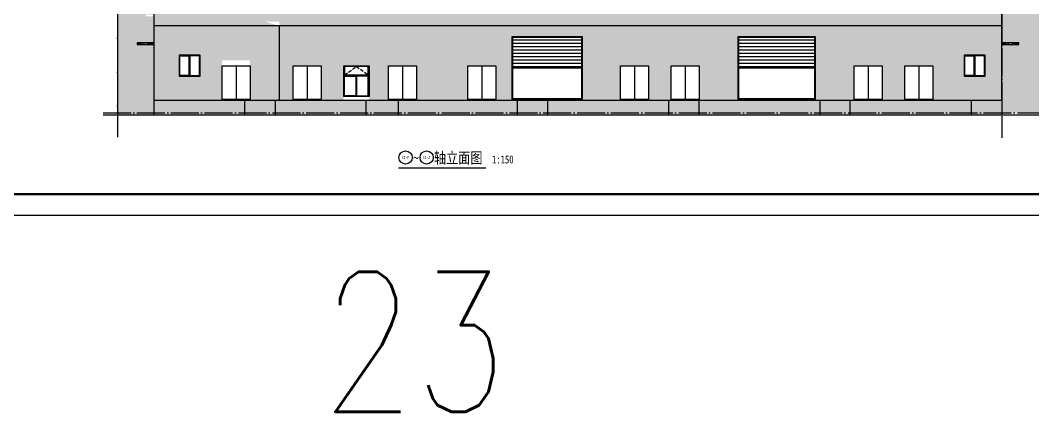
# Model space of a CAD drawing. Extents: x 6843040 to 15500510, y -6507076 to -4940511.
# Drawn here: x 7710092 to 7782451, y -5973361 to -5945404 of the extents above; entities that cross this region are included whole.
import ezdxf
from ezdxf.enums import TextEntityAlignment as Align

# ---------------------------------------------------------------- set-up
doc = ezdxf.new("R2010")
doc.units = 0
doc.header["$LTSCALE"] = 1000
doc.header["$MEASUREMENT"] = 0
doc.linetypes.add('DASH', pattern=[0.35, 0.25, -0.1])
doc.linetypes.add('DOTE', pattern=[2.42, 2, -0.2, 0.02, -0.2])
for name, color, linetype in [('DIM_SYMB', 3, 'Continuous'), ('DOTE', 8, 'DOTE'), ('E_LINE_1', 1, 'Continuous'), ('E_LINE_3', 7, 'Continuous'), ('E_LINE_4', 5, 'Continuous'), ('E_LINE_5', 8, 'Continuous'), ('PUB_HACTH', 8, 'Continuous'), ('PUB_TEXT', 7, 'Continuous'), ('PUB_TITLE', 4, 'Continuous'), ('WINDOW', 4, 'Continuous')]:
    doc.layers.add(name, color=color, linetype=linetype)
doc.styles.add('-宋体', font='', dxfattribs={"width": 0.8})
doc.styles.add('_HZTXT', font='SIMPLEX', dxfattribs={"width": 0.9, "bigfont": 'HZTXT'})
doc.styles.get('-宋体').set_extended_font_data('SimSun')

msp = doc.modelspace()

# ---------------------------------------------------------------- hatches: boundary and pattern name
at = {"layer": 'PUB_HACTH'}
h = msp.add_hatch(dxfattribs=at)
h.set_pattern_fill('玻璃1', color=256, scale=150, style=0)
h.set_pattern_definition([(45, (0, 60), (-734.82537, 734.82537), [336, -864]), (45, (144, 120), (-734.82537, 734.82537), [144, -1056]), (45, (0, 120), (-734.82537, 734.82537), [240, -960]), (45, (72, 60), (806.10173, -806.10173), [300, -900]), (45, (0, 0), (-734.82537, 734.82537), [480, -720]), (45, (0, 180), (-734.82537, 734.82537), [120, -1080])])
h.paths.add_polyline_path([(7756797.4, -5844417.4), (7746797.4, -5844417.4), (7746797.4, -5845617.4), (7750914.5, -5845617.4), (7750464.5, -5845167.4), (7751364.5, -5845167.4), (7750914.5, -5845617.4), (7756797.4, -5845617.4)])
h.paths.add_polyline_path([(7748662.4, -5845121.5), (7750445.6, -5845121.5), (7750445.6, -5844452.1), (7748662.4, -5844452.1)], flags=24)
h.paths.add_polyline_path([(7741787.4, -5841921.5), (7743570.6, -5841921.5), (7743570.6, -5841252.1), (7741787.4, -5841252.1)], flags=9)
h.paths.add_polyline_path([(7626376.8, -5893217.4), (7627744.8, -5893217.4), (7627744.8, -5892404.8), (7626376.8, -5892404.8)], flags=9)
h.paths.add_polyline_path([(7794758.6, -5953168.2), (7796785.4, -5953168.2), (7796785.4, -5952411.7), (7794758.6, -5952411.7)], flags=9)
h.paths.add_polyline_path([(7794428.9, -5952904.7), (7794741, -5952904.7), (7794741, -5952784.3), (7794428.9, -5952784.3)], flags=9)
h.paths.add_polyline_path([(7793781.9, -5952942), (7794205.2, -5952942), (7794205.2, -5952717), (7793781.9, -5952717)], flags=9)
h.paths.add_polyline_path([(7793400.5, -5952906.9), (7793713.2, -5952906.9), (7793713.2, -5952782.1), (7793400.5, -5952782.1)], flags=9)
h.paths.add_polyline_path([(7794381.1, -5952526.7), (7796407.9, -5952526.7), (7796407.9, -5951770.2), (7794381.1, -5951770.2)], flags=9)
h.paths.add_polyline_path([(7794051.1, -5952265.4), (7794363.8, -5952265.4), (7794363.8, -5952140.6), (7794051.1, -5952140.6)], flags=9)
h.paths.add_polyline_path([(7793404.4, -5952300.5), (7793827.7, -5952300.5), (7793827.7, -5952075.5), (7793404.4, -5952075.5)], flags=9)
h.paths.add_polyline_path([(7793023.3, -5952263.2), (7793335.4, -5952263.2), (7793335.4, -5952142.8), (7793023.3, -5952142.8)], flags=9)
h.paths.add_polyline_path([(7794381.1, -5951806.2), (7796407.9, -5951806.2), (7796407.9, -5951049.7), (7794381.1, -5951049.7)], flags=9)
h.paths.add_polyline_path([(7794052.8, -5951533.7), (7794362.1, -5951533.7), (7794362.1, -5951431.3), (7794052.8, -5951431.3)], flags=9)
h.paths.add_polyline_path([(7793404.4, -5951580), (7793827.7, -5951580), (7793827.7, -5951355), (7793404.4, -5951355)], flags=9)
h.paths.add_polyline_path([(7793022.3, -5951551.5), (7793336.4, -5951551.5), (7793336.4, -5951413.5), (7793022.3, -5951413.5)], flags=9)
h.paths.add_polyline_path([(7668844.1, -5955766.3), (7670741.3, -5955766.3), (7670741.3, -5954935.6), (7668844.1, -5954935.6)], flags=9)
h.paths.add_polyline_path([(7664574.1, -5956010), (7668728.5, -5956010), (7668728.5, -5954435), (7664574.1, -5954435)], flags=9)
h.paths.add_polyline_path([(7663996.5, -5955373.7), (7664626.8, -5955373.7), (7664626.8, -5955047), (7663996.5, -5955047)], flags=9)
h.paths.add_polyline_path([(7663280.9, -5955679.9), (7663838.7, -5955679.9), (7663838.7, -5955367.6), (7663280.9, -5955367.6)], flags=9)
h.paths.add_polyline_path([(7662492.8, -5955373.7), (7663123.1, -5955373.7), (7663123.1, -5955047), (7662492.8, -5955047)], flags=9)
h.paths.add_polyline_path([(7717424.3, -5895326.3), (7719321.5, -5895326.3), (7719321.5, -5894495.6), (7717424.3, -5894495.6)], flags=9)
h.paths.add_polyline_path([(7713154.3, -5895570), (7717308.7, -5895570), (7717308.7, -5893995), (7713154.3, -5893995)], flags=9)
h.paths.add_polyline_path([(7712578.7, -5894904.4), (7713204.9, -5894904.4), (7713204.9, -5894635.4), (7712578.7, -5894635.4)], flags=9)
h.paths.add_polyline_path([(7711861.1, -5895239.9), (7712418.9, -5895239.9), (7712418.9, -5894927.6), (7711861.1, -5894927.6)], flags=9)
h.paths.add_polyline_path([(7711073, -5894933.7), (7711703.3, -5894933.7), (7711703.3, -5894607), (7711073, -5894607)], flags=9)
h.paths.add_polyline_path([(7743667.2, -5955766.3), (7745564.3, -5955766.3), (7745564.3, -5954935.6), (7743667.2, -5954935.6)], flags=9)
h.paths.add_polyline_path([(7739397.2, -5956010), (7743551.6, -5956010), (7743551.6, -5954435), (7739397.2, -5954435)], flags=9)
h.paths.add_polyline_path([(7738819.5, -5955373.7), (7739449.8, -5955373.7), (7739449.8, -5955047), (7738819.5, -5955047)], flags=9)
h.paths.add_polyline_path([(7738104, -5955679.9), (7738661.7, -5955679.9), (7738661.7, -5955367.6), (7738104, -5955367.6)], flags=9)
h.paths.add_polyline_path([(7737315.9, -5955373.7), (7737946.2, -5955373.7), (7737946.2, -5955047), (7737315.9, -5955047)], flags=9)
h = msp.add_hatch(dxfattribs=at)
h.set_pattern_fill('粉刷', color=256, scale=150, angle=45)
h.set_pattern_definition([(82.5, (0, 0), (-422.103955, 395.378137), [0, -456, 0, -510, 0, -487.5]), (52.5, (0, 0), (-223.241253, 974.09392), [0, -246, 0, -411, 0, -157.5]), (12.5, (-260.9, -260.9), (659.408782, 661.809715), [0, -150, 0, -540, 0, -705]), (2.5, (-260.9, -260.9), (451.51265, 823.878855), [0, -75, 0, -354, 0, -405])])
h.paths.add_polyline_path([(7783451.3, -5905004.4), (7780251.3, -5905004.4), (7780251.3, -5908204.4), (7780551.3, -5908204.4), (7780551.3, -5909704.4), (7780451.3, -5909704.4), (7780451.3, -5910004.4), (7780551.3, -5910004.4), (7780551.3, -5911504.4), (7780451.3, -5911504.4), (7780451.3, -5914854.4), (7780551.3, -5914854.4), (7780551.3, -5916004.4), (7780451.3, -5916004.4), (7780451.3, -5916304.4), (7780551.3, -5916304.4), (7780551.3, -5917504.4), (7780451.3, -5917504.4), (7780451.3, -5920854.4), (7780551.3, -5920854.4), (7780551.3, -5922004.4), (7780451.3, -5922004.4), (7780451.3, -5922304.4), (7780551.3, -5922304.4), (7780551.3, -5923504.4), (7780451.3, -5923504.4), (7780451.3, -5926854.4), (7780551.3, -5926854.4), (7780551.3, -5928004.4), (7780451.3, -5928004.4), (7780451.3, -5928304.4), (7780551.3, -5928304.4), (7780551.3, -5929504.4), (7780451.3, -5929504.4), (7780451.3, -5932854.4), (7780551.3, -5932854.4), (7780551.3, -5934004.4), (7780451.3, -5934004.4), (7780451.3, -5934304.4), (7780551.3, -5934304.4), (7780551.3, -5935504.4), (7780451.3, -5935504.4), (7780451.3, -5938854.4), (7780551.3, -5938854.4), (7780551.3, -5940004.4), (7780451.3, -5940004.4), (7780451.3, -5940304.4), (7780551.3, -5940304.4), (7780551.3, -5941504.4), (7780451.3, -5941504.4), (7780251.3, -5941504.4), (7780251.3, -5951104.4), (7780251.3, -5952004.4), (7783451.3, -5952004.4)])
h = msp.add_hatch(dxfattribs=at)
h.set_pattern_fill('粉刷', color=256, scale=150, angle=45)
h.set_pattern_definition([(82.5, (170215.37, 154602), (-422.103955, 395.378137), [0, -456, 0, -510, 0, -487.5]), (52.5, (170215.4, 154602), (-223.241253, 974.09392), [0, -246, 0, -411, 0, -157.5]), (12.5, (169954.45, 154341.1), (659.408782, 661.809715), [0, -150, 0, -540, 0, -705]), (2.5, (169954.45, 154341.1), (451.51265, 823.878855), [0, -75, 0, -354, 0, -405])])
h.paths.add_polyline_path([(7719648.1, -5912704.4), (7717051.3, -5912704.4), (7717051.3, -5952154.4), (7719651.6, -5952154.5), (7719651.6, -5945124.5), (7719051.3, -5945124.4), (7719051.3, -5945004.4), (7719651.2, -5945004.5), (7719651.2, -5943504.5), (7719651.3, -5943504.4), (7719651.3, -5943004.4)])
h = msp.add_hatch(dxfattribs=at)
h.set_pattern_fill('粉刷', color=256, scale=150, angle=45)
h.set_pattern_definition([(82.5, (170215.37, 152602), (-422.103955, 395.378137), [0, -456, 0, -510, 0, -487.5]), (52.5, (170215.4, 152602), (-223.241253, 974.09392), [0, -246, 0, -411, 0, -157.5]), (12.5, (169954.45, 152341.1), (659.408782, 661.809715), [0, -150, 0, -540, 0, -705]), (2.5, (169954.45, 152341.1), (451.51265, 823.878855), [0, -75, 0, -354, 0, -405])])
h.paths.add_polyline_path([(7724516.3, -5948254.4), (7726516.3, -5948254.4), (7726516.3, -5951054.4), (7724516.3, -5951054.4)], flags=16)
h.paths.add_polyline_path([(7728601.3, -5945504.4), (7727601.3, -5945504.4), (7727601.3, -5951104.4), (7728601.3, -5951104.4)])
h.paths.add_polyline_path([(7780251.3, -5944804.4), (7719651.3, -5944804.4), (7719651.3, -5945004.4), (7719651.3, -5945504.4), (7727601.3, -5945504.4), (7727601.3, -5945504.2), (7728601.3, -5945804.3), (7780251.3, -5945804.6)])
h.paths.add_polyline_path([(7726139.6, -5951104.4), (7719651.9, -5951119.2), (7719651.9, -5952169.2), (7726139.6, -5952154.4)])
h.paths.add_polyline_path([(7728302.8, -5951104.4), (7727601.3, -5951104.4), (7726139.6, -5951104.4), (7726139.6, -5952154.4), (7728302.8, -5952154.4)])
h.paths.add_polyline_path([(7734789.6, -5951104.4), (7728302.8, -5951104.4), (7728302.8, -5952154.4), (7734789.6, -5952154.4)])
h.paths.add_polyline_path([(7736952.1, -5951104.4), (7734789.6, -5951104.4), (7734789.6, -5952154.4), (7736952.1, -5952154.4)])
h.paths.add_polyline_path([(7745602.1, -5951104.4), (7736952.1, -5951104.4), (7736952.1, -5952154.4), (7745602.1, -5952154.4)])
h.paths.add_polyline_path([(7747764.6, -5951104.4), (7745602.1, -5951104.4), (7745602.1, -5952154.4), (7747764.6, -5952154.4)])
h.paths.add_polyline_path([(7756414.6, -5951104.4), (7747764.6, -5951104.4), (7747764.6, -5952154.4), (7756414.6, -5952154.4)])
h.paths.add_polyline_path([(7758577, -5951104.4), (7756414.6, -5951104.4), (7756414.6, -5952154.4), (7758577, -5952154.4)])
h.paths.add_polyline_path([(7767227, -5951104.4), (7758577, -5951104.4), (7758577, -5952154.4), (7767227, -5952154.4)])
h.paths.add_polyline_path([(7780251.3, -5951104.4), (7767227, -5951104.4), (7767227, -5952154.4), (7780251.3, -5952154.4)])
h.paths.add_polyline_path([(7721451.3, -5947904.4), (7721451.3, -5947904.4), (7722951.2, -5947904.4), (7722951.2, -5947904.4)], flags=16)
h.paths.add_polyline_path([(7722951.2, -5947904.4), (7722951.3, -5949404.4), (7721451.3, -5949404.4), (7721451.3, -5947904.4)], flags=16)
h.paths.add_polyline_path([(7727601.3, -5945504.4), (7719651.6, -5945504.5), (7719651.6, -5951104.5), (7727601.3, -5951104.4)])
h = msp.add_hatch(dxfattribs=at)
h.set_pattern_fill('粉刷', color=256, scale=150, angle=45)
h.set_pattern_definition([(82.5, (0, -400), (-422.103955, 395.378137), [0, -456, 0, -510, 0, -487.5]), (52.5, (0, -400), (-223.241253, 974.09392), [0, -246, 0, -411, 0, -157.5]), (12.5, (-260.9, -660.9), (659.408782, 661.809715), [0, -150, 0, -540, 0, -705]), (2.5, (-260.9, -660.9), (451.51265, 823.878855), [0, -75, 0, -354, 0, -405])])
h.paths.add_polyline_path([(7729585.9, -5951454.4), (7729585.9, -5948654.4), (7731585.9, -5948654.4), (7731585.9, -5951454.4)], flags=16)
h.paths.add_polyline_path([(7733216.3, -5951454.4), (7733216.3, -5948654.4), (7735016.3, -5948654.4), (7735016.3, -5951454.4)], flags=16)
h.paths.add_polyline_path([(7736416.3, -5951454.4), (7736416.3, -5948654.4), (7738416.3, -5948654.4), (7738416.3, -5951454.4)], flags=16)
h.paths.add_polyline_path([(7742086.3, -5951454.4), (7742086.3, -5948654.4), (7744086.3, -5948654.4), (7744086.3, -5951454.4)], flags=16)
h.paths.add_polyline_path([(7745251.1, -5951454.4), (7745251.1, -5946554.4), (7750251.1, -5946554.4), (7750251.1, -5951454.4)], flags=16)
h.paths.add_polyline_path([(7752986.3, -5951454.4), (7752986.3, -5948654.4), (7754986.3, -5948654.4), (7754986.3, -5951454.4)], flags=16)
h.paths.add_polyline_path([(7756616.3, -5951454.4), (7756616.3, -5948654.4), (7758616.3, -5948654.4), (7758616.3, -5951454.4)], flags=16)
h.paths.add_polyline_path([(7761401.3, -5951454.4), (7761401.3, -5946554.4), (7766901.3, -5946554.4), (7766901.3, -5951454.4)], flags=16)
h.paths.add_polyline_path([(7769686.3, -5951454.4), (7769686.3, -5948654.4), (7771686.3, -5948654.4), (7771686.3, -5951454.4)], flags=16)
h.paths.add_polyline_path([(7773316.3, -5951454.4), (7773316.3, -5948654.4), (7775316.3, -5948654.4), (7775316.3, -5951454.4)], flags=16)
h.paths.add_polyline_path([(7733216.3, -5948654.4), (7733216.3, -5948654.4), (7735016.3, -5948654.4), (7735016.3, -5948654.4)], flags=16)
h.paths.add_polyline_path([(7777551.2, -5949404.4), (7777551.2, -5947904.4), (7779051.3, -5947904.4), (7779051.3, -5949404.4)], flags=16)
h.paths.add_polyline_path([(7728601.3, -5945804.4), (7780251.3, -5945804.4), (7780251.3, -5951504.4), (7728601.3, -5951504.4)])
h = msp.add_hatch(dxfattribs=at)
h.set_pattern_fill('粉刷', color=256, scale=50, angle=45)
h.set_pattern_definition([(82.5, (169615.6, 152602), (-140.7013184, 131.7927123), [0, -152, 0, -170, 0, -162.5]), (52.5, (169615.6, 152602), (-74.413751, 324.697973), [0, -82, 0, -137, 0, -52.5]), (12.5, (169528.63, 152515.03), (219.8029273, 220.6032383), [0, -50, 0, -180, 0, -235]), (2.5, (169528.63, 152515.03), (150.504216, 274.626285), [0, -25, 0, -118, 0, -135])])
h.paths.add_polyline_path([(7719651.5, -5947004.4), (7718451.5, -5947004.4), (7718451.5, -5947124.4), (7719651.5, -5947124.4)])
h = msp.add_hatch(dxfattribs=at)
h.set_pattern_fill('ANSI31', color=256, scale=150, angle=135)
h.set_pattern_definition([(180, (3367800.73, -821628.84), (-1e-14, -238.125), [])])
h.paths.add_polyline_path([(7750201.1, -5948804.4), (7750201.1, -5946604.4), (7745301.1, -5946604.4), (7745301.1, -5948804.4)])
h = msp.add_hatch(dxfattribs=at)
h.set_pattern_fill('ANSI31', color=256, scale=150, angle=135)
h.set_pattern_definition([(180, (3383950.9, -821628.84), (-1e-14, -238.125), [])])
h.paths.add_polyline_path([(7766851.3, -5948804.4), (7766851.3, -5946604.4), (7761451.3, -5946604.4), (7761451.3, -5948804.4)])
h = msp.add_hatch(dxfattribs=at)
h.set_pattern_fill('ANSI31', color=256, scale=150, angle=135)
h.set_pattern_definition([(180, (3384450.9, -821628.84), (-1e-14, -238.125), [])])
h.paths.add_polyline_path([(7766851.3, -5948804.4), (7766851.3, -5946604.4), (7761951.3, -5946604.4), (7761951.3, -5948804.4)])
h = msp.add_hatch(dxfattribs=at)
h.set_pattern_fill('粉刷', color=256, scale=50, angle=45)
h.set_pattern_definition([(82.5, (231415.37, 152602), (-140.7013184, 131.7927123), [0, -152, 0, -170, 0, -162.5]), (52.5, (231415.37, 152602), (-74.413751, 324.697973), [0, -82, 0, -137, 0, -52.5]), (12.5, (231328.4, 152515.03), (219.8029273, 220.6032383), [0, -50, 0, -180, 0, -235]), (2.5, (231328.4, 152515.03), (150.504216, 274.626285), [0, -25, 0, -118, 0, -135])])
h.paths.add_polyline_path([(7781451.3, -5947004.4), (7780251.3, -5947004.4), (7780251.3, -5947124.4), (7781451.3, -5947124.4)])

# ---------------------------------------------------------------- linework, layer by layer
for points in [[(7780251.3, -5951104.4), (7780251.3, -5941504.4)], [(7719651.9, -5952154.5), (7719651.9, -5951104.5), (7780251.3, -5951104.4), (7780251.3, -5952154.4)], [(7726139.6, -5952154.4), (7726139.6, -5951104.4)], [(7726139.6, -5951104.4), (7734789.6, -5951104.4), (7734789.6, -5952154.4)], [(7737102, -5951104.4), (7745602.1, -5951104.4), (7745602.1, -5952154.4)], [(7747764.6, -5951104.4), (7756414.6, -5951104.4), (7756414.6, -5952154.4)], [(7758577, -5951104.4), (7767227, -5951104.4), (7767227, -5952154.4)], [(7769389.5, -5951104.4), (7778039.5, -5951104.4), (7778039.5, -5952154.4)]]:
    msp.add_lwpolyline(points)
for points in [[(7718451.5, -5947124.4), (7719651.5, -5947124.4), (7719651.5, -5947004.4), (7718451.5, -5947004.4)], [(7780251.3, -5947124.4), (7781451.3, -5947124.4), (7781451.3, -5947004.4), (7780251.3, -5947004.4)], [(7721451.3, -5949404.4), (7722951.3, -5949404.4), (7722951.3, -5947904.4), (7721451.3, -5947904.4)], [(7777551.2, -5949404.4), (7779051.3, -5949404.4), (7779051.3, -5947904.4), (7777551.2, -5947904.4)]]:
    msp.add_lwpolyline(points, close=True)
at = {"layer": 'DIM_SYMB', "const_width": 105}
msp.add_lwpolyline([(7737106, -5955957.5), (7743385.6, -5955957.5)], dxfattribs=at)
at = {"layer": 'DIM_SYMB', "color": 7}
for centre in [(7737631, -5955207.9), (7739134.7, -5955207.9)]:
    msp.add_circle(centre, 472.5, dxfattribs=at)
at = {"layer": 'DOTE'}
for p, q in [((7717051.3, -5898504.4), (7717051.3, -5953804.3)), ((7780251.3, -5899004.4), (7780251.3, -5953804.3)), ((7716010.2, -5952004.4), (7784792.4, -5952004.4)), ((7716010.2, -5952154.4), (7784792.4, -5952154.4))]:
    msp.add_line(p, q, dxfattribs=at)
at = {"layer": 'E_LINE_1'}
for points in [[(7719652, -5952154.4), (7719646.8, -5900904.4), (7728601.3, -5900904.4)], [(7728601.3, -5945804.4), (7728601.3, -5951104.4)], [(7716298.3, -5952154.4), (7784792.4, -5952154.4)]]:
    msp.add_lwpolyline(points, dxfattribs=at)
at = {"layer": 'E_LINE_3'}
msp.add_lwpolyline([(7719651.3, -5944804.4), (7780251.3, -5944804.4), (7780251.3, -5945804.4), (7719651.3, -5945804.4)], close=True, dxfattribs=at)
at = {"layer": 'E_LINE_4'}
msp.add_lwpolyline([(7719648.1, -5912704.4), (7717051.3, -5912704.4), (7717051.3, -5952154.4)], dxfattribs=at)
at = {"layer": 'E_LINE_5'}
for points in [[(7728302.8, -5951104.4), (7728302.8, -5952154.4)], [(7737102, -5951104.4), (7737102, -5952154.4)], [(7747764.6, -5951104.4), (7747764.6, -5952154.4)], [(7758577, -5951104.4), (7758577, -5952154.4)], [(7769389.5, -5951104.4), (7769389.5, -5952154.4)]]:
    msp.add_lwpolyline(points, dxfattribs=at)
at = {"layer": 'PUB_TITLE'}
msp.add_lwpolyline([(7622462.5, -5959320.5), (7800812.5, -5959320.5), (7800812.5, -5833170.5), (7622462.5, -5833170.5)], close=True, dxfattribs=at)
at = {"layer": 'PUB_TITLE', "const_width": 150}
msp.add_lwpolyline([(7626212.5, -5957820.5), (7799312.5, -5957820.5), (7799312.5, -5834670.5), (7626212.5, -5834670.5)], close=True, dxfattribs=at)
at = {"layer": 'WINDOW'}
for points in [[(7745251.1, -5951054.4), (7745251.1, -5946554.4), (7750251.1, -5946554.4), (7750251.1, -5951054.4)], [(7745251.1, -5951054.4), (7745251.1, -5946554.4), (7750251.1, -5946554.4), (7750251.1, -5951054.4)], [(7745301.1, -5951004.4), (7745301.1, -5946604.4), (7750201.1, -5946604.4), (7750201.1, -5951004.4)], [(7745301.1, -5951004.4), (7745301.1, -5946604.4), (7750201.1, -5946604.4), (7750201.1, -5951004.4)], [(7761401.3, -5951054.4), (7761401.3, -5946554.4), (7766901.3, -5946554.4), (7766901.3, -5951054.4)], [(7761451.3, -5951004.4), (7761451.3, -5946604.4), (7766851.3, -5946604.4), (7766851.3, -5951004.4)], [(7722151.3, -5949354.4), (7721501.3, -5949354.4), (7721501.3, -5947954.4), (7722151.3, -5947954.4)], [(7722201.3, -5949354.4), (7722901.3, -5949354.4), (7722901.3, -5947954.4), (7722201.2, -5947954.4)], [(7778251.3, -5949354.4), (7777601.2, -5949354.4), (7777601.3, -5947954.4), (7778251.3, -5947954.4)], [(7778301.2, -5949354.4), (7779001.3, -5949354.4), (7779001.2, -5947954.4), (7778301.2, -5947954.4)], [(7724516.3, -5951054.4), (7724516.3, -5948654.4), (7726516.3, -5948654.4), (7726516.3, -5951054.4)], [(7729585.9, -5951054.4), (7729585.9, -5948654.4), (7731585.9, -5948654.4), (7731585.9, -5951054.4)], [(7733216.3, -5950854.4), (7733216.3, -5948654.4), (7735016.3, -5948654.4), (7735016.3, -5950854.4)], [(7736416.3, -5951054.4), (7736416.3, -5948654.4), (7738416.3, -5948654.4), (7738416.3, -5951054.4)], [(7742086.3, -5951054.4), (7742086.3, -5948654.4), (7744086.3, -5948654.4), (7744086.3, -5951054.4)], [(7752986.3, -5951054.4), (7752986.3, -5948654.4), (7754986.3, -5948654.4), (7754986.3, -5951054.4)], [(7756616.3, -5951054.4), (7756616.3, -5948654.4), (7758616.3, -5948654.4), (7758616.3, -5951054.4)], [(7769686.3, -5951054.4), (7769686.3, -5948654.4), (7771686.3, -5948654.4), (7771686.3, -5951054.4)], [(7773316.3, -5951054.4), (7773316.3, -5948654.4), (7775316.3, -5948654.4), (7775316.3, -5951054.4)], [(7734966.3, -5948704.4), (7733266.3, -5948704.4), (7733266.3, -5949304.4), (7734966.3, -5949304.4)], [(7733266.3, -5949404.4), (7734066.3, -5949404.4), (7734066.3, -5950804.4), (7733266.3, -5950804.4)], [(7734966.3, -5949404.4), (7734116.3, -5949404.4), (7734116.3, -5950804.4), (7734966.3, -5950804.4)]]:
    msp.add_lwpolyline(points, close=True, dxfattribs=at)
for points in [[(7722201.2, -5947904.4), (7722201.2, -5949404.4)], [(7778301.2, -5947904.4), (7778301.2, -5949404.4)], [(7725516.3, -5948654.4), (7725516.3, -5951054.4)], [(7730585.9, -5948654.4), (7730585.9, -5951054.4)], [(7737416.3, -5948654.4), (7737416.3, -5951054.4)], [(7743086.3, -5948654.4), (7743086.3, -5951054.4)], [(7753986.3, -5948654.4), (7753986.3, -5951054.4)], [(7757616.3, -5948654.4), (7757616.3, -5951054.4)], [(7770686.3, -5948654.4), (7770686.3, -5951054.4)], [(7774316.3, -5948654.4), (7774316.3, -5951054.4)], [(7733216.3, -5949354.4), (7735016.3, -5949354.4)], [(7734116.3, -5949354.4), (7734116.3, -5950854.4)], [(7745301.1, -5948804.4), (7750201.1, -5948804.4)], [(7761401.3, -5948804.4), (7766851.3, -5948804.4)]]:
    msp.add_lwpolyline(points, dxfattribs=at)
at = {"layer": 'WINDOW', "color": 8, "linetype": 'DASH'}
msp.add_lwpolyline([(7733266.3, -5949304.4), (7734116.3, -5948704.4), (7734966.3, -5949304.4)], dxfattribs=at)

# ---------------------------------------------------------------- texts
at = {"layer": 'DIM_SYMB', "color": 7, "style": '-宋体', "width": 0.822857}
for s, p, p2 in [('C1-F', (7737370.3, -5955319.2), (7737891.7, -5955319.2)), ('C1-A', (7738874, -5955319.2), (7739395.4, -5955319.2))]:
    msp.add_text(s, height=222.77, dxfattribs=at).set_placement(p, p2, align=Align.FIT)
at = {"layer": 'DIM_SYMB', "color": 7, "style": '-宋体', "width": 0.8}
for s, height, p in [('~', 793, (7738156, -5955627.9)), ('轴立面图', 793.04, (7739659.7, -5955627.9)), ('1:150', 566.46, (7743805.6, -5955627.9))]:
    msp.add_text(s, height=height, dxfattribs=at).set_placement(p)
at = {"layer": 'PUB_TEXT', "style": '_HZTXT', "width": 0.774}
msp.add_text('23', height=10000, dxfattribs=at).set_placement((7731618.3, -5973361))

doc.saveas('drawing.dxf')
